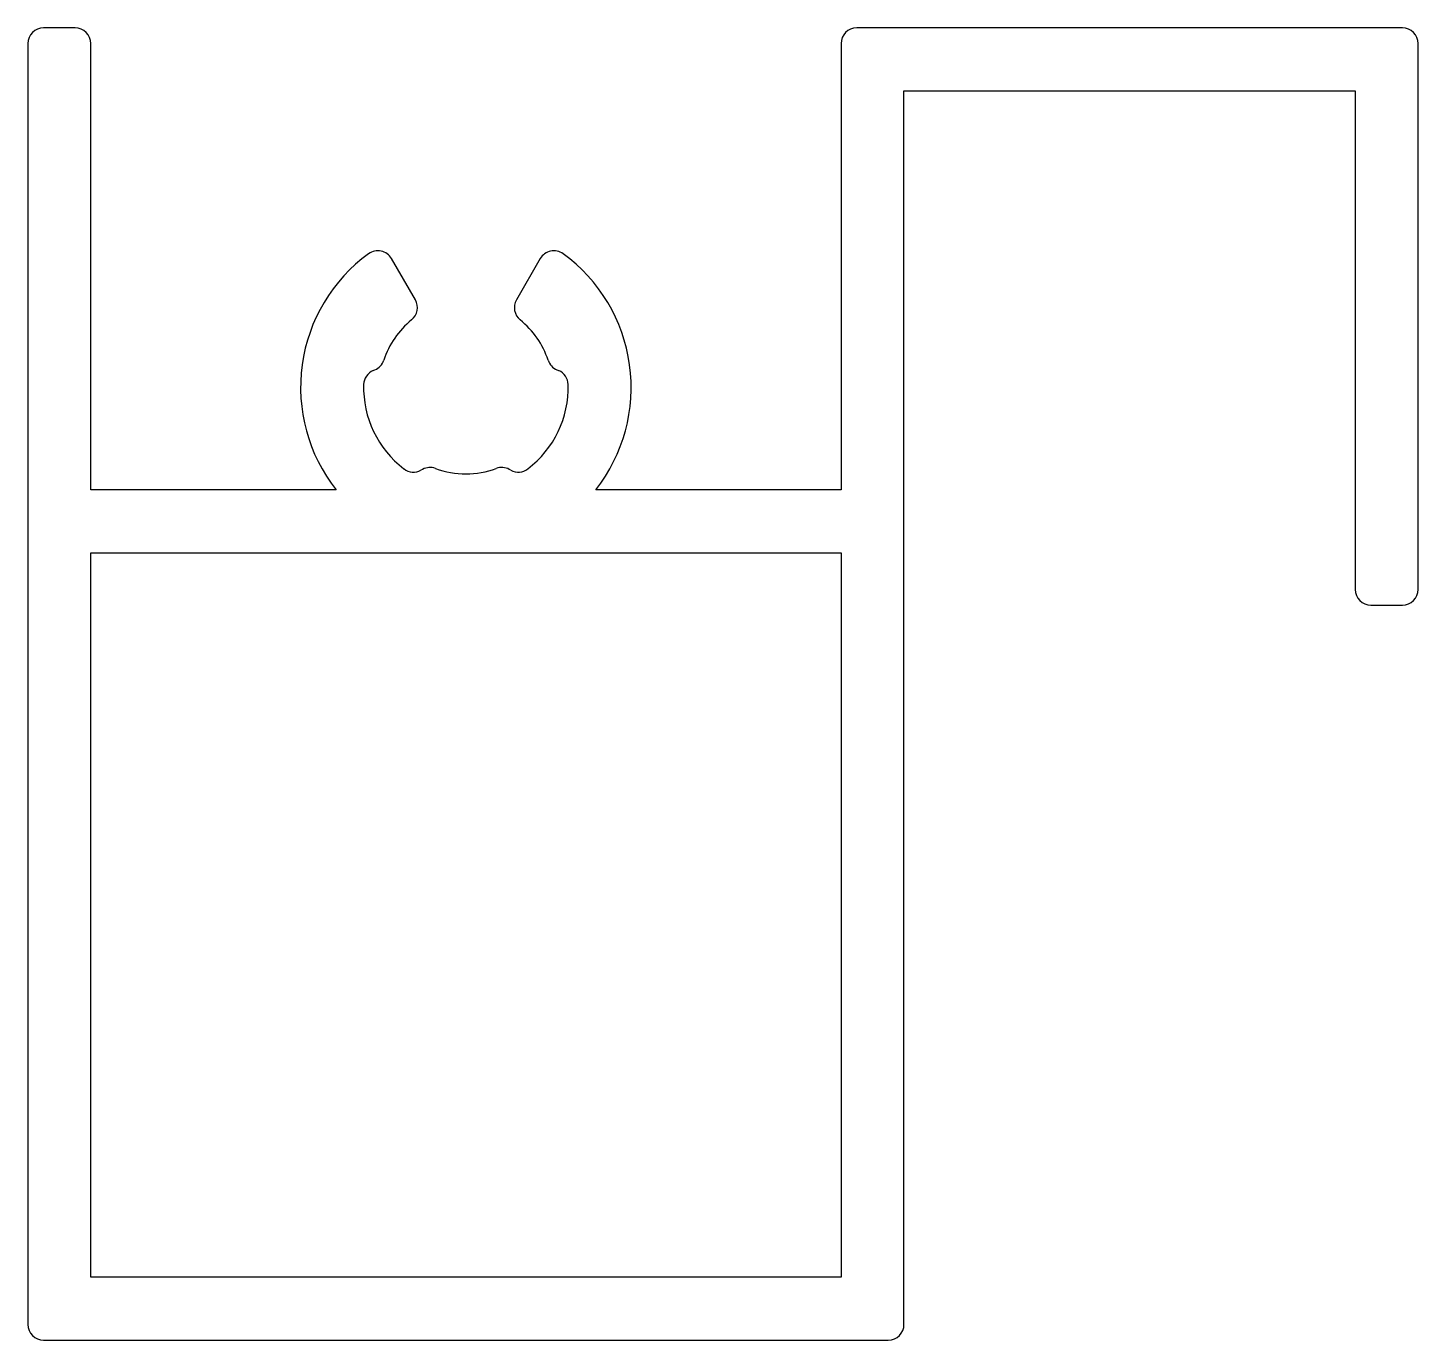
# Model space of a CAD drawing. Extents: x 1001.7 to 1028.2, y 616.8 to 641.8.
import ezdxf

# ---------------------------------------------------------------- set-up
doc = ezdxf.new("R2010")
doc.units = 0
doc.layers.get('0').update_dxf_attribs({"linetype": 'CONTINUOUS'})

msp = doc.modelspace()

# ---------------------------------------------------------------- linework, layer by layer
for p, q in [((1002.56, 641.819), (1001.96, 641.819)), ((1027.86, 641.819), (1017.46, 641.819)), ((1001.66, 641.519), (1001.66, 617.119)), ((1002.86, 633.019), (1002.86, 641.519)), ((1017.16, 641.519), (1017.16, 633.019)), ((1028.16, 631.119), (1028.16, 641.519)), ((1018.36, 617.119), (1018.36, 640.619)), ((1018.36, 640.619), (1026.96, 640.619)), ((1026.96, 640.619), (1026.96, 631.119)), ((1009.047, 636.637), (1008.593, 637.423)), ((1011.427, 637.423), (1010.974, 636.637)), ((1008.243, 635.29), (1008.277, 635.304)), ((1011.744, 635.304), (1011.778, 635.29)), ((1009.185, 633.407), (1009.152, 633.39)), ((1010.868, 633.39), (1010.836, 633.407)), ((1007.536, 633.019), (1002.86, 633.019)), ((1017.16, 633.019), (1012.484, 633.019)), ((1002.86, 618.019), (1002.86, 631.819)), ((1002.86, 631.819), (1017.16, 631.819)), ((1017.16, 631.819), (1017.16, 618.019)), ((1027.26, 630.819), (1027.86, 630.819)), ((1017.16, 618.019), (1002.86, 618.019)), ((1001.96, 616.819), (1018.06, 616.819))]:
    msp.add_line(p, q)
for centre, radius, start, end in [((1001.96, 641.519), 0.3, 90, 180), ((1002.56, 641.519), 0.3, 0, 90), ((1017.46, 641.519), 0.3, 90, 180), ((1027.86, 641.519), 0.3, 0, 90), ((1010.01, 634.969), 3.15, 126.0423, 218.2466), ((1008.333, 637.273), 0.3, 30, 126.0423), ((1011.687, 637.273), 0.3, 53.9577, 150), ((1010.01, 634.969), 3.15, 321.7534, 53.9577), ((1008.787, 636.487), 0.3, 308.8499, 30), ((1011.234, 636.487), 0.3, 150, 231.1501), ((1010.01, 634.969), 1.65, 128.8499, 161.7128), ((1010.01, 634.969), 1.65, 18.2872, 51.1501), ((1008.159, 635.58), 0.3, 293.1301, 341.7129), ((1011.862, 635.58), 0.3, 198.2872, 246.8699), ((1008.361, 635.014), 0.3, 113.1301, 178.4103), ((1011.66, 635.014), 0.3, 1.5896, 66.8699), ((1010.01, 634.969), 1.95, 178.4102, 232.7472), ((1010.01, 634.969), 1.95, 307.2528, 1.5897), ((1009.012, 633.655), 0.3, 232.7474, 298.0274), ((1009.326, 633.143), 0.3, 69.4447, 118.0274), ((1010.01, 634.969), 1.65, 249.4447, 290.5553), ((1010.695, 633.143), 0.3, 61.9726, 110.5553), ((1011.009, 633.655), 0.3, 241.9726, 307.2528), ((1027.26, 631.119), 0.3, 180, 270), ((1027.86, 631.119), 0.3, 270, 0), ((1001.96, 617.119), 0.3, 180, 270), ((1018.06, 617.119), 0.3, 270, 0)]:
    msp.add_arc(centre, radius, start, end)

doc.saveas('drawing.dxf')
